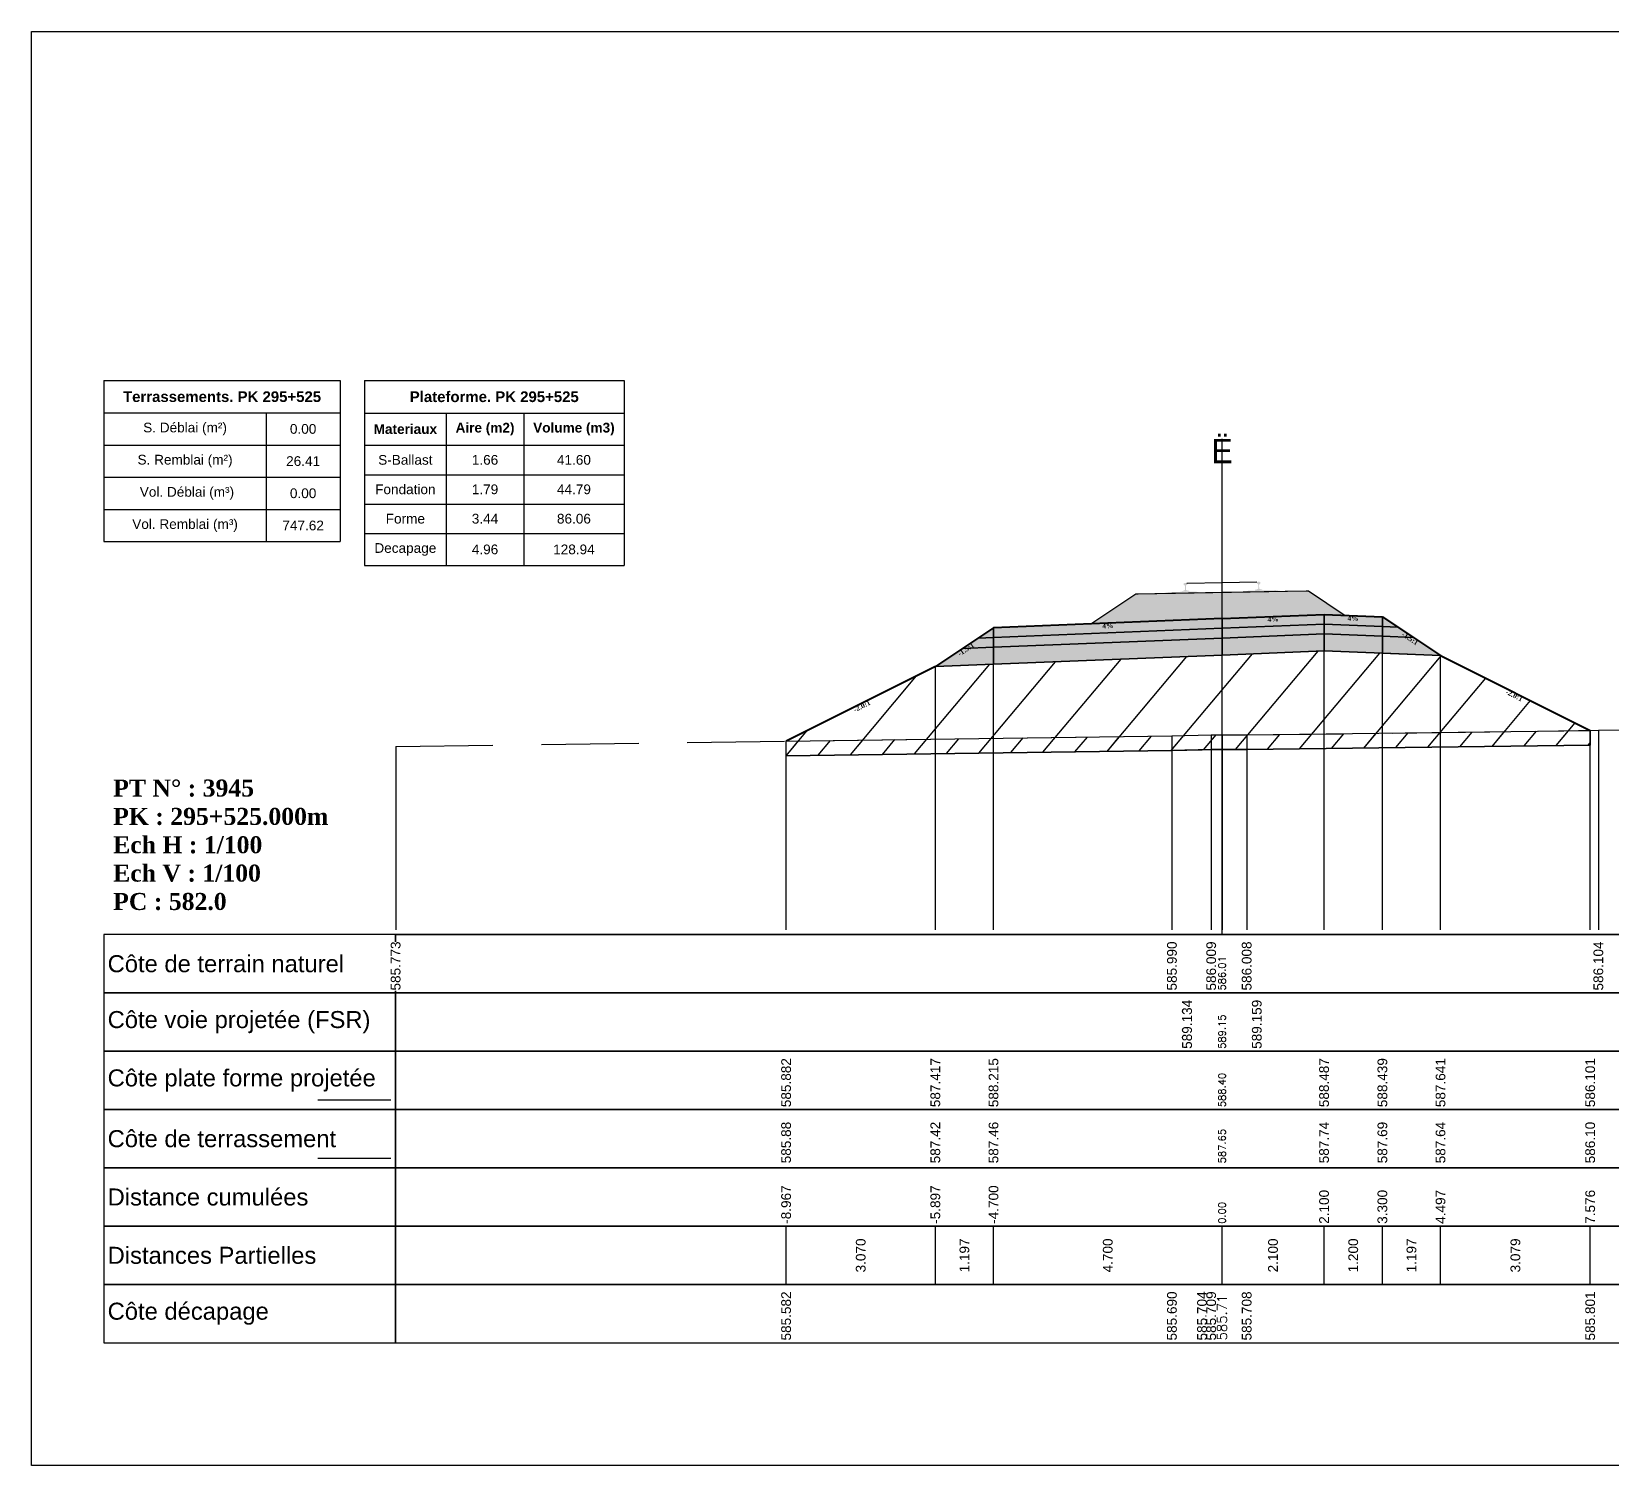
# Model space of a CAD drawing. Header units: millimetres. Extents: x 2762 to 3076, y 916 to 3305.
# Drawn here: x 2873.89 to 2906.39, y 2721.76 to 2751.26 of the extents above; entities that cross this region are included whole.
import ezdxf

# ---------------------------------------------------------------- set-up
doc = ezdxf.new("R2010")
doc.units = ezdxf.units.MM
doc.header["$LTSCALE"] = 2
doc.linetypes.add('CACHE', pattern=[9.525, 6.35, -3.175])
doc.linetypes.add('DASHED', pattern=[0.75, 0.5, -0.25])
for name, color, linetype in [('C-ANNO-TABL', 1, 'Continuous'), ('C-ANNO-TABL-TEXT', 150, 'Continuous'), ('C-ANNO-TABL-TITL', 150, 'Continuous'), ('C-ANNO-TABL-TTBL', 5, 'Continuous'), ('C-ROAD-CORR', 5, 'Continuous'), ('C-ROAD-SCTN', 7, 'Continuous')]:
    doc.layers.add(name, color=color, linetype=linetype)
doc.styles.add('ARIAL', font='arial.ttf')
doc.styles.add('C3D_Etiquette', font='romans.shx')
doc.styles.add('C3D_Profil_Travers', font='romans.shx')
doc.styles.get("Standard").update_dxf_attribs({"font": 'arial.ttf'})

msp = doc.modelspace()

# ---------------------------------------------------------------- hatches: boundary and pattern name
at = {"linetype": 'Continuous', "lineweight": -3}
msp.add_hatch(color=254, dxfattribs=at).paths.add_polyline_path([(2897.169, 2739.525), (2897.166, 2739.71), (2897.28, 2739.733), (2897.628, 2739.739), (2897.628, 2739.745), (2897.554, 2739.744), (2897.554, 2739.753), (2897.555, 2739.754), (2897.556, 2739.755), (2897.558, 2739.756), (2897.578, 2739.758), (2897.581, 2739.758), (2897.584, 2739.759), (2897.612, 2739.77), (2897.614, 2739.772), (2897.615, 2739.773), (2897.616, 2739.774), (2897.617, 2739.779), (2897.618, 2739.786), (2897.619, 2739.795), (2897.62, 2739.805), (2897.62, 2739.829), (2897.619, 2739.845), (2897.618, 2739.851), (2897.617, 2739.857), (2897.616, 2739.862), (2897.616, 2739.864), (2897.615, 2739.867), (2897.614, 2739.869), (2897.613, 2739.87), (2897.612, 2739.871), (2897.61, 2739.872), (2897.595, 2739.877), (2897.592, 2739.879), (2897.592, 2739.88), (2897.591, 2739.881), (2897.591, 2739.884), (2897.591, 2739.902), (2897.591, 2739.906), (2897.592, 2739.909), (2897.594, 2739.911), (2897.596, 2739.913), (2897.599, 2739.914), (2897.6, 2739.914), (2897.604, 2739.915), (2897.608, 2739.916), (2897.611, 2739.916), (2897.615, 2739.917), (2897.62, 2739.917), (2897.623, 2739.917), (2897.626, 2739.917), (2897.63, 2739.917), (2897.633, 2739.917), (2897.637, 2739.917), (2897.642, 2739.917), (2897.645, 2739.917), (2897.649, 2739.916), (2897.653, 2739.915), (2897.654, 2739.915), (2897.656, 2739.914), (2897.659, 2739.912), (2897.661, 2739.91), (2897.662, 2739.908), (2897.663, 2739.903), (2897.663, 2739.885), (2897.663, 2739.883), (2897.662, 2739.881), (2897.662, 2739.88), (2897.659, 2739.879), (2897.644, 2739.873), (2897.643, 2739.872), (2897.641, 2739.871), (2897.64, 2739.869), (2897.64, 2739.867), (2897.639, 2739.864), (2897.638, 2739.862), (2897.638, 2739.858), (2897.637, 2739.852), (2897.637, 2739.845), (2897.636, 2739.829), (2897.637, 2739.805), (2897.638, 2739.795), (2897.639, 2739.786), (2897.641, 2739.779), (2897.642, 2739.775), (2897.642, 2739.773), (2897.644, 2739.772), (2897.646, 2739.771), (2897.674, 2739.761), (2897.677, 2739.76), (2897.681, 2739.759), (2897.701, 2739.758), (2897.702, 2739.758), (2897.703, 2739.757), (2897.704, 2739.756), (2897.704, 2739.746), (2897.63, 2739.745), (2897.63, 2739.739), (2897.834, 2739.743), (2897.966, 2739.714), (2898.8, 2739.729), (2898.931, 2739.762), (2899.135, 2739.766), (2899.135, 2739.771), (2899.061, 2739.77), (2899.061, 2739.78), (2899.062, 2739.781), (2899.063, 2739.782), (2899.064, 2739.782), (2899.084, 2739.784), (2899.088, 2739.784), (2899.091, 2739.786), (2899.119, 2739.797), (2899.121, 2739.798), (2899.122, 2739.799), (2899.123, 2739.801), (2899.124, 2739.805), (2899.125, 2739.812), (2899.126, 2739.821), (2899.127, 2739.831), (2899.126, 2739.855), (2899.125, 2739.871), (2899.125, 2739.877), (2899.124, 2739.884), (2899.123, 2739.888), (2899.123, 2739.89), (2899.122, 2739.893), (2899.121, 2739.895), (2899.12, 2739.896), (2899.118, 2739.898), (2899.117, 2739.898), (2899.102, 2739.904), (2899.099, 2739.905), (2899.098, 2739.906), (2899.098, 2739.908), (2899.098, 2739.91), (2899.097, 2739.928), (2899.098, 2739.933), (2899.099, 2739.935), (2899.101, 2739.937), (2899.103, 2739.939), (2899.106, 2739.94), (2899.107, 2739.941), (2899.11, 2739.942), (2899.114, 2739.942), (2899.118, 2739.943), (2899.122, 2739.943), (2899.127, 2739.943), (2899.13, 2739.943), (2899.133, 2739.943), (2899.136, 2739.943), (2899.14, 2739.943), (2899.144, 2739.943), (2899.149, 2739.943), (2899.152, 2739.943), (2899.156, 2739.942), (2899.16, 2739.942), (2899.161, 2739.941), (2899.163, 2739.94), (2899.165, 2739.938), (2899.168, 2739.936), (2899.169, 2739.934), (2899.169, 2739.93), (2899.17, 2739.911), (2899.17, 2739.909), (2899.169, 2739.907), (2899.169, 2739.906), (2899.166, 2739.905), (2899.151, 2739.899), (2899.149, 2739.898), (2899.148, 2739.897), (2899.147, 2739.895), (2899.146, 2739.894), (2899.146, 2739.89), (2899.145, 2739.888), (2899.144, 2739.884), (2899.144, 2739.878), (2899.143, 2739.871), (2899.143, 2739.855), (2899.143, 2739.832), (2899.145, 2739.821), (2899.146, 2739.812), (2899.147, 2739.805), (2899.148, 2739.801), (2899.149, 2739.8), (2899.15, 2739.798), (2899.153, 2739.797), (2899.181, 2739.787), (2899.184, 2739.786), (2899.187, 2739.786), (2899.207, 2739.784), (2899.209, 2739.784), (2899.21, 2739.783), (2899.211, 2739.782), (2899.211, 2739.773), (2899.137, 2739.771), (2899.137, 2739.766), (2899.485, 2739.772), (2899.6, 2739.753), (2899.604, 2739.568)])
h = msp.add_hatch(dxfattribs=at)
h.set_pattern_fill('GRAVEL', color=252, scale=0.009, style=0)
h.set_pattern_definition([(228.0128, (2895.843941, 2739.307135), (-1.8288, -2.0574), [0.030755, -3.0447435]), (184.96974, (2895.823367, 2739.284275), (2.743199999, 0.228600013), [0.0527764, -5.2248644]), (132.51045, (2895.77079, 2739.279703), (2.286, -2.5146), [0.0372133, -3.684125]), (267.2737, (2895.681635, 2739.222553), (0.2286, 4.572), [0.0480604, -4.7579794]), (292.83365, (2895.679349, 2739.174547), (-1.143, 2.7432), [0.047127, -4.6655827]), (357.2737, (2895.697637, 2739.131113), (-4.572, 0.2286), [0.0480604, -4.7579794]), (37.69424, (2895.7456434, 2739.128827), (-2.9718, -2.286), [0.0635574, -6.2921804]), (72.25533, (2895.795935, 2739.167689), (1.6002, 5.0292), [0.0600048, -5.940473]), (121.42957, (2895.814223, 2739.224839), (-1.8288, 2.9718), [0.048223, -4.774099]), (175.23636, (2895.789077, 2739.265987), (2.5146, -0.2286), [0.055054, -2.697654]), (222.39744, (2895.7342134, 2739.270559), (-2.7432, -2.5146), [0.071197, -7.0485095]), (138.81407, (2895.90795, 2739.220267), (-1.6002, 1.3716), [0.0243004, -2.405751]), (171.46923, (2895.889661, 2739.236269), (2.9718, -0.4572), [0.0462314, -4.5769175]), (225, (2895.84394, 2739.24313), (-3e-17, -0.2286), [0.032329, -0.29096]), (203.1986, (2895.82794, 2739.27056), (1.143, 0.4572), [0.01741, -1.723556]), (291.8014, (2895.811937, 2739.2637), (-0.2286, 0.6858), [0.024621, -1.206428]), (30.9638, (2895.82108, 2739.24084), (0.6858, 0.4572), [0.039989, -1.292967]), (161.565, (2895.85537, 2739.261415), (0.4572, -0.2286), [0.028916, -0.693981]), (16.38954, (2895.67935, 2739.263701), (2.286, 0.6858), [0.040508, -4.0102944]), (70.34618, (2895.718211, 2739.275131), (-0.9144, -2.5146), [0.033984, -3.3643994]), (293.1986, (2895.85537, 2739.307135), (-0.4572, 1.143), [0.034819, -1.7061465]), (343.61046, (2895.869087, 2739.275131), (-2.286, 0.6858), [0.040508, -4.0102944]), (339.44395, (2895.67935, 2739.12197), (-1.143, 0.4572), [0.039063, -1.914096]), (294.77514, (2895.715925, 2739.108253), (-1.143, 2.5146), [0.0327305, -3.2403234]), (66.8014, (2895.857657, 2739.078535), (0.4572, 1.143), [0.034819, -1.7061465]), (17.35402, (2895.871373, 2739.110539), (-2.9718, -0.9144), [0.0383204, -3.793714]), (69.44395, (2895.745643, 2739.078535), (-0.4572, -1.143), [0.0195316, -1.933628]), (101.3099, (2895.84394, 2739.078535), (-0.2286, 0.9144), [0.011656, -1.1539795]), (165.9638, (2895.841655, 2739.089965), (0.6858, -0.2286), [0.047127, -0.895415]), (186.009, (2895.795935, 2739.101395), (2.286, 0.2286), [0.043674, -4.323723]), (303.69, (2895.82108, 2739.22027), (-0.2286, 0.4572), [0.032969, -0.79126]), (353.15723, (2895.839369, 2739.192835), (3.8862, -0.4572), [0.05756, -5.698441]), (60.9454, (2895.89652, 2739.185977), (-0.9144, -1.6002), [0.023536, -2.330045]), (90, (2895.90795, 2739.20655), (-0.2286, 0.2286), [0.013716, -0.214884]), (120.25644, (2895.791363, 2739.108253), (0.9144, -1.6002), [0.031758, -3.1440547]), (48.0128, (2895.775361, 2739.135685), (1.8288, 2.0574), [0.06151, -3.0139886]), (0, (2895.8165, 2739.1814), (0.2286, 0.2286), [0.059436, -0.169164]), (325.30485, (2895.875945, 2739.181405), (2.286, -1.6002), [0.036145, -3.5783385]), (254.0546, (2895.905663, 2739.16083), (-0.2286, -0.9144), [0.033285, -1.6309485]), (207.64598, (2895.896519, 2739.128827), (-4.3434, -2.286), [0.054193, -5.365122]), (175.42608, (2895.848513, 2739.103681), (-2.9718, 0.2286), [0.0573327, -5.675926])])
h.paths.add_polyline_path([(2895.679, 2739.079), (2896.608, 2739.698), (2896.652, 2739.698), (2900.114, 2739.758), (2900.158, 2739.758), (2900.916, 2739.253), (2900.48, 2739.271)])
h = msp.add_hatch(color=11, dxfattribs=at)
h.paths.add_polyline_path([(2901.68, 2739.023), (2901.68, 2739.223), (2901.999, 2739.01)])
h.paths.add_polyline_path([(2900.48, 2739.071), (2900.48, 2739.271), (2901.68, 2739.223), (2901.68, 2739.023)])
h.paths.add_polyline_path([(2898.38, 2738.987), (2898.38, 2739.187), (2900.48, 2739.271), (2900.48, 2739.071)])
h.paths.add_polyline_path([(2893.68, 2738.799), (2893.68, 2738.999), (2898.38, 2739.187), (2898.38, 2738.987)])
h.paths.add_polyline_path([(2893.36, 2738.786), (2893.68, 2738.999), (2893.68, 2738.799)])
h = msp.add_hatch(color=83, dxfattribs=at)
h.paths.add_polyline_path([(2901.68, 2738.473), (2901.68, 2738.823), (2902.318, 2738.797), (2902.876, 2738.425)])
h.paths.add_polyline_path([(2900.48, 2738.521), (2900.48, 2738.871), (2901.68, 2738.823), (2901.68, 2738.473)])
h.paths.add_polyline_path([(2898.38, 2738.437), (2898.38, 2738.787), (2900.48, 2738.871), (2900.48, 2738.521)])
h.paths.add_polyline_path([(2893.68, 2738.249), (2893.68, 2738.599), (2898.38, 2738.787), (2898.38, 2738.437)])
h.paths.add_polyline_path([(2892.483, 2738.201), (2893.041, 2738.573), (2893.68, 2738.599), (2893.68, 2738.249)])
h = msp.add_hatch(color=30, dxfattribs=at)
h.paths.add_polyline_path([(2901.68, 2738.823), (2901.68, 2739.023), (2901.999, 2739.01), (2902.318, 2738.797)])
h.paths.add_polyline_path([(2900.48, 2738.871), (2900.48, 2739.071), (2901.68, 2739.023), (2901.68, 2738.823)])
h.paths.add_polyline_path([(2898.38, 2738.787), (2898.38, 2738.987), (2900.48, 2739.071), (2900.48, 2738.871)])
h.paths.add_polyline_path([(2893.68, 2738.599), (2893.68, 2738.799), (2898.38, 2738.987), (2898.38, 2738.787)])
h.paths.add_polyline_path([(2893.041, 2738.573), (2893.36, 2738.786), (2893.68, 2738.799), (2893.68, 2738.599)])
h = msp.add_hatch(dxfattribs=at)
h.set_pattern_fill('_U', color=3, angle=50, style=0, pattern_type=0)
h.set_pattern_definition([(50, (2889.4131, 2736.3658), (-0.766044, 0.64279), [])])
h.paths.add_polyline_path([(2889.413, 2736.366), (2889.413, 2736.666), (2892.483, 2738.201), (2900.48, 2738.521), (2902.876, 2738.425), (2905.955, 2736.885), (2905.955, 2736.585), (2898.888, 2736.492), (2898.158, 2736.493), (2897.35, 2736.473)])
h = msp.add_hatch(dxfattribs=at)
h.set_pattern_fill('_U', color=150, scale=0.5, angle=50, style=0, pattern_type=0)
h.set_pattern_definition([(50, (2889.4131, 2736.3658), (-0.383022, 0.321394), [])])
h.paths.add_polyline_path([(2889.413, 2736.366), (2889.413, 2736.666), (2897.35, 2736.773), (2898.158, 2736.793), (2898.888, 2736.792), (2905.955, 2736.885), (2905.955, 2736.585), (2898.888, 2736.492), (2898.158, 2736.493), (2897.35, 2736.473)])

# ---------------------------------------------------------------- linework, layer by layer
at = {"color": 7, "linetype": 'Continuous', "lineweight": -3}
for p, q in [((2898.38, 2732.684), (2898.38, 2742.884)), ((2881.379, 2732.684), (2915.381, 2732.684)), ((2889.413, 2725.484), (2889.413, 2726.684)), ((2892.483, 2725.484), (2892.483, 2726.684)), ((2892.483, 2725.484), (2892.483, 2726.684)), ((2893.68, 2725.484), (2893.68, 2726.684)), ((2893.68, 2725.484), (2893.68, 2726.684)), ((2898.38, 2725.484), (2898.38, 2726.684)), ((2898.38, 2725.484), (2898.38, 2726.684)), ((2900.48, 2725.484), (2900.48, 2726.684)), ((2900.48, 2725.484), (2900.48, 2726.684)), ((2901.68, 2725.484), (2901.68, 2726.684)), ((2901.68, 2725.484), (2901.68, 2726.684)), ((2902.876, 2725.484), (2902.876, 2726.684)), ((2902.876, 2725.484), (2902.876, 2726.684)), ((2905.955, 2725.484), (2905.955, 2726.684))]:
    msp.add_line(p, q, dxfattribs=at)
at = {"color": 251, "linetype": 'Continuous', "lineweight": -3}
for p, q in [((2895.679, 2739.079), (2896.608, 2739.698)), ((2896.608, 2739.698), (2896.652, 2739.698)), ((2896.652, 2739.698), (2900.114, 2739.758)), ((2900.114, 2739.758), (2900.158, 2739.758)), ((2900.158, 2739.758), (2900.916, 2739.253)), ((2893.68, 2738.999), (2898.38, 2739.187)), ((2900.48, 2739.271), (2895.679, 2739.079)), ((2898.38, 2739.187), (2900.48, 2739.271)), ((2898.38, 2738.987), (2898.38, 2739.187)), ((2898.38, 2739.187), (2898.38, 2738.987)), ((2900.916, 2739.253), (2900.48, 2739.271)), ((2900.48, 2739.071), (2900.48, 2739.271)), ((2900.48, 2739.271), (2901.68, 2739.223)), ((2900.48, 2739.271), (2900.48, 2739.071)), ((2901.68, 2739.023), (2901.68, 2739.223)), ((2901.68, 2739.223), (2901.999, 2739.01)), ((2901.68, 2739.223), (2901.68, 2739.023)), ((2893.36, 2738.786), (2893.68, 2738.999)), ((2893.68, 2738.799), (2893.68, 2738.999)), ((2893.68, 2738.999), (2893.68, 2738.799)), ((2898.38, 2738.987), (2893.68, 2738.799)), ((2900.48, 2739.071), (2898.38, 2738.987)), ((2901.68, 2739.023), (2900.48, 2739.071)), ((2901.999, 2739.01), (2901.68, 2739.023)), ((2893.68, 2738.799), (2893.36, 2738.786))]:
    msp.add_line(p, q, dxfattribs=at)
at = {"color": 53, "linetype": 'Continuous', "lineweight": -3}
for p, q in [((2893.68, 2738.799), (2898.38, 2738.987)), ((2898.38, 2738.987), (2900.48, 2739.071)), ((2898.38, 2738.787), (2898.38, 2738.987)), ((2898.38, 2738.987), (2898.38, 2738.787)), ((2900.48, 2738.871), (2898.38, 2738.787)), ((2898.38, 2738.787), (2900.48, 2738.871)), ((2900.48, 2738.871), (2900.48, 2739.071)), ((2900.48, 2739.071), (2901.68, 2739.023)), ((2900.48, 2739.071), (2900.48, 2738.871)), ((2901.68, 2738.823), (2900.48, 2738.871)), ((2900.48, 2738.521), (2900.48, 2738.871)), ((2900.48, 2738.871), (2901.68, 2738.823)), ((2900.48, 2738.871), (2900.48, 2738.521)), ((2901.68, 2738.823), (2901.68, 2739.023)), ((2901.68, 2739.023), (2901.999, 2739.01)), ((2901.68, 2739.023), (2901.68, 2738.823)), ((2902.318, 2738.797), (2901.68, 2738.823)), ((2901.68, 2738.473), (2901.68, 2738.823)), ((2901.68, 2738.823), (2902.318, 2738.797)), ((2901.68, 2738.823), (2901.68, 2738.473)), ((2901.999, 2739.01), (2902.318, 2738.797)), ((2892.483, 2738.201), (2893.041, 2738.573)), ((2893.041, 2738.573), (2893.36, 2738.786)), ((2893.68, 2738.599), (2893.041, 2738.573)), ((2893.041, 2738.573), (2893.68, 2738.599)), ((2893.36, 2738.786), (2893.68, 2738.799)), ((2893.68, 2738.599), (2893.68, 2738.799)), ((2893.68, 2738.799), (2893.68, 2738.599)), ((2898.38, 2738.787), (2893.68, 2738.599)), ((2893.68, 2738.599), (2898.38, 2738.787)), ((2893.68, 2738.249), (2893.68, 2738.599)), ((2893.68, 2738.599), (2893.68, 2738.249)), ((2898.38, 2738.437), (2898.38, 2738.787)), ((2898.38, 2738.787), (2898.38, 2738.437)), ((2900.48, 2738.521), (2898.38, 2738.437)), ((2901.68, 2738.473), (2900.48, 2738.521)), ((2902.318, 2738.797), (2902.876, 2738.425)), ((2893.68, 2738.249), (2892.483, 2738.201)), ((2898.38, 2738.437), (2893.68, 2738.249)), ((2902.876, 2738.425), (2901.68, 2738.473))]:
    msp.add_line(p, q, dxfattribs=at)
at = {"color": 253, "linetype": 'Continuous', "lineweight": -3}
for p, q in [((2892.483, 2738.201), (2900.48, 2738.521)), ((2900.48, 2738.521), (2902.876, 2738.425)), ((2889.413, 2736.666), (2892.483, 2738.201)), ((2902.876, 2738.425), (2905.955, 2736.885)), ((2898.888, 2736.792), (2905.955, 2736.885)), ((2905.955, 2736.885), (2905.955, 2736.585)), ((2905.955, 2736.885), (2905.955, 2736.585)), ((2889.413, 2736.666), (2897.35, 2736.773)), ((2889.413, 2736.366), (2889.413, 2736.666)), ((2889.413, 2736.366), (2889.413, 2736.666)), ((2897.35, 2736.773), (2898.158, 2736.793)), ((2898.158, 2736.793), (2898.888, 2736.792)), ((2905.955, 2736.585), (2898.888, 2736.492)), ((2905.955, 2736.585), (2898.888, 2736.492)), ((2897.35, 2736.473), (2889.413, 2736.366)), ((2897.35, 2736.473), (2889.413, 2736.366)), ((2898.158, 2736.493), (2897.35, 2736.473)), ((2898.158, 2736.493), (2897.35, 2736.473)), ((2898.888, 2736.492), (2898.158, 2736.493)), ((2898.888, 2736.492), (2898.158, 2736.493))]:
    msp.add_line(p, q, dxfattribs=at)
at = {"color": 8, "linetype": 'CACHE', "lineweight": -3}
for p, q in [((2900.48, 2732.784), (2900.48, 2738.521)), ((2892.483, 2732.784), (2892.483, 2738.201)), ((2893.68, 2732.784), (2893.68, 2738.249)), ((2898.38, 2732.784), (2898.38, 2738.437)), ((2898.38, 2732.784), (2898.38, 2738.437)), ((2901.68, 2732.784), (2901.68, 2738.473)), ((2902.876, 2732.784), (2902.876, 2738.425)), ((2905.955, 2732.784), (2905.955, 2736.885)), ((2889.413, 2732.784), (2889.413, 2736.666))]:
    msp.add_line(p, q, dxfattribs=at)
at = {"color": 105, "linetype": 'DASHED', "lineweight": -3, "ltscale": 2}
for p, q in [((2898.888, 2736.792), (2906.123, 2736.888)), ((2906.123, 2736.888), (2915.38, 2737.013)), ((2881.38, 2736.557), (2897.35, 2736.773)), ((2897.35, 2736.773), (2898.158, 2736.793)), ((2898.158, 2736.793), (2898.38, 2736.792)), ((2898.38, 2736.792), (2898.888, 2736.792))]:
    msp.add_line(p, q, dxfattribs=at)
at = {"color": 98, "linetype": 'CACHE', "lineweight": -3}
for p, q in [((2906.123, 2736.888), (2906.123, 2732.784)), ((2881.38, 2736.557), (2881.38, 2732.784)), ((2897.35, 2736.773), (2897.35, 2732.784)), ((2898.158, 2736.793), (2898.158, 2732.784)), ((2898.38, 2736.792), (2898.38, 2732.784)), ((2898.888, 2736.792), (2898.888, 2732.784))]:
    msp.add_line(p, q, dxfattribs=at)
at = {"color": 6, "linetype": 'Continuous', "lineweight": -3}
for p, q in [((2898.888, 2736.492), (2905.955, 2736.585)), ((2889.413, 2736.366), (2897.35, 2736.473)), ((2897.35, 2736.473), (2897.969, 2736.488)), ((2897.969, 2736.488), (2898.158, 2736.493)), ((2898.158, 2736.493), (2898.38, 2736.492)), ((2898.38, 2736.492), (2898.888, 2736.492))]:
    msp.add_line(p, q, dxfattribs=at)
at = {"color": 154, "linetype": 'Continuous', "lineweight": -3}
msp.add_line((2879.779, 2729.284), (2881.279, 2729.284), dxfattribs=at)
at = {"color": 1, "linetype": 'Continuous', "lineweight": -3}
msp.add_line((2879.779, 2728.084), (2881.279, 2728.084), dxfattribs=at)
at = {"color": 7, "linetype": 'Continuous', "lineweight": -3}
for points in [[(2881.379, 2731.484), (2881.379, 2732.684), (2875.379, 2732.684), (2875.379, 2731.484)], [(2881.379, 2731.484), (2915.381, 2731.484), (2915.381, 2732.684), (2881.379, 2732.684)], [(2881.379, 2730.284), (2881.379, 2731.484), (2875.379, 2731.484), (2875.379, 2730.284)], [(2881.379, 2730.284), (2915.381, 2730.284), (2915.381, 2731.484), (2881.379, 2731.484)], [(2881.379, 2729.084), (2881.379, 2730.284), (2875.379, 2730.284), (2875.379, 2729.084)], [(2881.379, 2729.084), (2915.381, 2729.084), (2915.381, 2730.284), (2881.379, 2730.284)], [(2881.379, 2727.884), (2881.379, 2729.084), (2875.379, 2729.084), (2875.379, 2727.884)], [(2881.379, 2727.884), (2915.381, 2727.884), (2915.381, 2729.084), (2881.379, 2729.084)], [(2881.379, 2726.684), (2881.379, 2727.884), (2875.379, 2727.884), (2875.379, 2726.684)], [(2881.379, 2726.684), (2915.381, 2726.684), (2915.381, 2727.884), (2881.379, 2727.884)], [(2881.379, 2725.484), (2881.379, 2726.684), (2875.379, 2726.684), (2875.379, 2725.484)], [(2881.379, 2725.484), (2915.381, 2725.484), (2915.381, 2726.684), (2881.379, 2726.684)], [(2881.379, 2724.284), (2881.379, 2725.484), (2875.379, 2725.484), (2875.379, 2724.284)], [(2881.379, 2724.284), (2915.381, 2724.284), (2915.381, 2725.484), (2881.379, 2725.484)]]:
    msp.add_3dface(points, dxfattribs=at)
at = {"layer": 'C-ANNO-TABL', "color": 7, "linetype": 'Continuous', "lineweight": -3}
for p, q in [((2875.379, 2743.419), (2878.715, 2743.419)), ((2878.715, 2743.419), (2880.238, 2743.419)), ((2878.715, 2743.419), (2878.715, 2742.757)), ((2880.738, 2743.416), (2882.42, 2743.416)), ((2882.42, 2743.416), (2884.016, 2743.416)), ((2882.42, 2743.416), (2882.42, 2742.754)), ((2884.016, 2743.416), (2886.078, 2743.416)), ((2884.016, 2743.416), (2884.016, 2742.754)), ((2875.379, 2742.757), (2878.715, 2742.757)), ((2878.715, 2742.757), (2880.238, 2742.757)), ((2878.715, 2742.757), (2878.715, 2742.095)), ((2880.738, 2742.754), (2882.42, 2742.754)), ((2882.42, 2742.754), (2884.016, 2742.754)), ((2882.42, 2742.754), (2882.42, 2742.147)), ((2884.016, 2742.754), (2886.078, 2742.754)), ((2884.016, 2742.754), (2884.016, 2742.147)), ((2875.379, 2742.095), (2878.715, 2742.095)), ((2878.715, 2742.095), (2880.238, 2742.095)), ((2878.715, 2742.095), (2878.715, 2741.432)), ((2880.738, 2742.147), (2882.42, 2742.147)), ((2882.42, 2742.147), (2884.016, 2742.147)), ((2882.42, 2742.147), (2882.42, 2741.543)), ((2884.016, 2742.147), (2886.078, 2742.147)), ((2884.016, 2742.147), (2884.016, 2741.543)), ((2875.379, 2741.432), (2878.715, 2741.432)), ((2878.715, 2741.432), (2880.238, 2741.432)), ((2878.715, 2741.432), (2878.715, 2740.77)), ((2880.738, 2741.543), (2882.42, 2741.543)), ((2882.42, 2741.543), (2884.016, 2741.543)), ((2882.42, 2741.543), (2882.42, 2740.939)), ((2884.016, 2741.543), (2886.078, 2741.543)), ((2884.016, 2741.543), (2884.016, 2740.939)), ((2880.738, 2740.939), (2882.42, 2740.939)), ((2882.42, 2740.939), (2884.016, 2740.939)), ((2882.42, 2740.939), (2882.42, 2740.28)), ((2884.016, 2740.939), (2886.078, 2740.939)), ((2884.016, 2740.939), (2884.016, 2740.28))]:
    msp.add_line(p, q, dxfattribs=at)
at = {"layer": 'C-ANNO-TABL-TTBL', "color": 7, "linetype": 'Continuous', "lineweight": -3}
for p, q in [((2875.379, 2744.084), (2880.238, 2744.084)), ((2875.379, 2744.084), (2875.379, 2743.419)), ((2880.238, 2744.084), (2880.238, 2743.419)), ((2880.738, 2744.084), (2886.078, 2744.084)), ((2880.738, 2744.084), (2880.738, 2743.416)), ((2886.078, 2744.084), (2886.078, 2743.416)), ((2875.379, 2743.419), (2875.379, 2742.757)), ((2880.238, 2743.419), (2880.238, 2742.757)), ((2880.738, 2743.416), (2880.738, 2742.754)), ((2886.078, 2743.416), (2886.078, 2742.754)), ((2875.379, 2742.757), (2875.379, 2742.095)), ((2880.238, 2742.757), (2880.238, 2742.095)), ((2880.738, 2742.754), (2880.738, 2742.147)), ((2886.078, 2742.754), (2886.078, 2742.147)), ((2875.379, 2742.095), (2875.379, 2741.432)), ((2880.238, 2742.095), (2880.238, 2741.432)), ((2880.738, 2742.147), (2880.738, 2741.543)), ((2886.078, 2742.147), (2886.078, 2741.543)), ((2875.379, 2741.432), (2875.379, 2740.77)), ((2880.238, 2741.432), (2880.238, 2740.77)), ((2880.738, 2741.543), (2880.738, 2740.939)), ((2886.078, 2741.543), (2886.078, 2740.939)), ((2875.379, 2740.77), (2878.715, 2740.77)), ((2878.715, 2740.77), (2880.238, 2740.77)), ((2880.738, 2740.939), (2880.738, 2740.28)), ((2886.078, 2740.939), (2886.078, 2740.28)), ((2880.738, 2740.28), (2882.42, 2740.28)), ((2882.42, 2740.28), (2884.016, 2740.28)), ((2884.016, 2740.28), (2886.078, 2740.28))]:
    msp.add_line(p, q, dxfattribs=at)
at = {"layer": 'C-ROAD-CORR', "color": 1, "linetype": 'Continuous', "lineweight": 40}
for p, q in [((2898.38, 2739.187), (2893.68, 2738.999)), ((2898.38, 2739.187), (2900.48, 2739.271)), ((2900.48, 2739.271), (2901.68, 2739.223)), ((2901.68, 2739.223), (2902.876, 2738.425)), ((2893.68, 2738.999), (2892.483, 2738.201)), ((2892.483, 2738.201), (2889.413, 2736.666)), ((2902.876, 2738.425), (2905.955, 2736.885))]:
    msp.add_line(p, q, dxfattribs=at)
at = {"layer": 'C-ROAD-CORR', "color": 102, "linetype": 'Continuous', "lineweight": -3, "ltscale": 0.5}
for p, q in [((2898.38, 2738.437), (2900.48, 2738.521)), ((2900.48, 2738.521), (2901.68, 2738.473)), ((2893.68, 2738.249), (2892.483, 2738.201)), ((2898.38, 2738.437), (2893.68, 2738.249)), ((2901.68, 2738.473), (2902.876, 2738.425))]:
    msp.add_line(p, q, dxfattribs=at)
at = {"layer": 'C-ROAD-SCTN', "color": 154, "linetype": 'Continuous', "lineweight": -3}
for p, q in [((2897.656, 2739.917), (2897.662, 2739.918)), ((2897.662, 2739.918), (2898.38, 2739.93)), ((2898.38, 2739.93), (2899.096, 2739.943)), ((2893.68, 2738.999), (2898.38, 2739.187)), ((2898.38, 2739.187), (2900.48, 2739.271)), ((2900.48, 2739.271), (2901.68, 2739.223)), ((2901.68, 2739.223), (2902.876, 2738.425)), ((2892.483, 2738.201), (2893.68, 2738.999)), ((2889.413, 2736.666), (2892.483, 2738.201)), ((2902.876, 2738.425), (2905.955, 2736.885))]:
    msp.add_line(p, q, dxfattribs=at)
at = {"layer": 'C-ROAD-SCTN', "color": 140, "linetype": 'Continuous', "lineweight": -3}
for p, q in [((2895.679, 2739.079), (2896.608, 2739.698)), ((2896.608, 2739.698), (2896.652, 2739.698)), ((2896.652, 2739.698), (2898.38, 2739.728)), ((2898.38, 2739.728), (2900.114, 2739.758)), ((2900.114, 2739.758), (2900.158, 2739.758)), ((2900.158, 2739.758), (2900.916, 2739.253))]:
    msp.add_line(p, q, dxfattribs=at)
at = {"layer": 'C-ROAD-SCTN', "color": 1, "linetype": 'Continuous', "lineweight": -3}
for p, q in [((2898.38, 2738.437), (2900.48, 2738.521)), ((2900.48, 2738.521), (2901.68, 2738.473)), ((2889.413, 2736.666), (2892.483, 2738.201)), ((2892.483, 2738.201), (2893.68, 2738.249)), ((2893.68, 2738.249), (2898.38, 2738.437)), ((2901.68, 2738.473), (2902.876, 2738.425)), ((2902.876, 2738.425), (2905.955, 2736.885))]:
    msp.add_line(p, q, dxfattribs=at)

# ---------------------------------------------------------------- texts
at = {"color": 7, "linetype": 'Continuous', "lineweight": -3}
for s, insert, char_height, attachment_point, style in [('{\\fWingdings|b0|i0|c2|p0;Ë}', (2898.38, 2742.384), 0.5, 8, 'C3D_Profil_Travers'), ('{\\fTimes New Roman|b1|i0|c0|p18;PT N° : 3945\\PPK : 295+525.000m\\PEch H : 1/100\\PEch V : 1/100\\PPC : 582.0}', (2875.568, 2733.184), 0.35, 7, 'C3D_Profil_Travers'), ('{\\fArial|b0|i0|c0|p34;Côte de terrain naturel}', (2875.454, 2732.084), 0.35, 4, 'C3D_Etiquette'), ('{\\fArial|b0|i0|c0|p34;Côte plate forme projetée}', (2875.454, 2729.684), 0.35, 4, 'C3D_Etiquette'), ('{\\fArial|b0|i0|c0|p34;Côte de terrassement}', (2875.454, 2728.484), 0.35, 4, 'C3D_Etiquette'), ('{\\fArial|b0|i0|c0|p34;Distance cumulées}', (2875.454, 2727.284), 0.35, 4, 'C3D_Etiquette'), ('{\\fArial|b0|i0|c0|p34;Distances Partielles}', (2875.454, 2726.084), 0.35, 4, 'C3D_Etiquette'), ('{\\fArial|b0|i0|c0|p34;Côte décapage}', (2875.454, 2724.884), 0.35, 4, 'C3D_Etiquette')]:
    msp.add_mtext(s, dxfattribs=dict(at, insert=insert, char_height=char_height, attachment_point=attachment_point, style=style))
at = {"color": 7, "linetype": 'Continuous', "lineweight": -3, "char_height": 0.1, "attachment_point": 2, "style": 'C3D_Etiquette'}
for s, insert, width, rotation in [('{\\fTimes New Roman|b1|i0|c0|p18;4%}', (2899.43, 2739.225), 0.37094, 2.2906), ('{\\fTimes New Roman|b1|i0|c0|p18;4%}', (2901.079, 2739.243), 0.42071, 357.7094), ('{\\fTimes New Roman|b1|i0|c0|p18;4%}', (2896.03, 2739.089), 0.42071, 2.2906), ('{\\fTimes New Roman|b1|i0|c0|p18;-1.5:1}', (2902.276, 2738.82), 0.34598, 326.3099), ('{\\fTimes New Roman|b1|i0|c0|p18;-1.5:1}', (2893.083, 2738.596), 0.34598, 33.6901), ('{\\fTimes New Roman|b1|i0|c0|p18;-2.0:1}', (2904.414, 2737.651), 0.34598, 333.4349), ('{\\fTimes New Roman|b1|i0|c0|p18;-2.0:1}', (2890.95, 2737.43), 0.34598, 26.5651)]:
    msp.add_mtext(s, dxfattribs=dict(at, insert=insert, width=width, rotation=rotation))
at = {"color": 7, "linetype": 'Continuous', "lineweight": -3, "insert": (2875.454, 2730.884), "char_height": 0.35, "attachment_point": 4}
msp.add_mtext('{\\fArial|b0|i0|c0|p34;Côte voie projetée (FSR)}', dxfattribs=at)
at = {"color": 7, "linetype": 'Continuous', "lineweight": -3, "rotation": 90, "style": 'C3D_Profil_Travers'}
for s, insert, char_height, attachment_point in [('589.15', (2898.38, 2730.334), 0.15, 4), ('588.40', (2898.38, 2729.134), 0.15, 4), ('{\\fArial|b0|i0|c0|p34;585.88}', (2889.413, 2727.979), 0.2, 4), ('{\\fArial|b0|i0|c0|p34;587.42}', (2892.483, 2727.979), 0.2, 4), ('{\\fArial|b0|i0|c0|p34;587.46}', (2893.68, 2727.979), 0.2, 4), ('{\\fArial|b0|i0|c0|p34;587.74}', (2900.48, 2727.979), 0.2, 4), ('{\\fArial|b0|i0|c0|p34;587.69}', (2901.68, 2727.979), 0.2, 4), ('{\\fArial|b0|i0|c0|p34;587.64}', (2902.876, 2727.979), 0.2, 4), ('{\\fArial|b0|i0|c0|p34;586.10}', (2905.955, 2727.979), 0.2, 4), ('587.65', (2898.38, 2727.979), 0.15, 4), ('0.00', (2898.38, 2726.734), 0.15, 4), ('{\\fArial|b0|i0|c0|p34;3.070}', (2890.948, 2726.084), 0.2, 5), ('{\\fArial|b0|i0|c0|p34;1.197}', (2893.081, 2726.084), 0.2, 5), ('{\\fArial|b0|i0|c0|p34;4.700}', (2896.03, 2726.084), 0.2, 5), ('{\\fArial|b0|i0|c0|p34;2.100}', (2899.43, 2726.084), 0.2, 5), ('{\\fArial|b0|i0|c0|p34;1.200}', (2901.08, 2726.084), 0.2, 5), ('{\\fArial|b0|i0|c0|p34;1.197}', (2902.278, 2726.084), 0.2, 5), ('{\\fArial|b0|i0|c0|p34;3.079}', (2904.416, 2726.084), 0.2, 5)]:
    msp.add_mtext(s, dxfattribs=dict(at, insert=insert, char_height=char_height, attachment_point=attachment_point))
at = {"layer": 'C-ANNO-TABL-TEXT', "color": 7, "linetype": 'Continuous', "lineweight": -3, "char_height": 0.2, "attachment_point": 5, "style": 'ARIAL'}
for s, insert in [('{\\fArial|b0|i0|c0|p34;\\C7;0.00}', (2879.476, 2743.088)), ('{\\fArial|b0|i0|c0|p34;\\C7;26.41}', (2879.476, 2742.426)), ('{\\fArial|b0|i0|c0|p34;\\C7;S-Ballast}', (2881.579, 2742.451)), ('{\\fArial|b0|i0|c0|p34;\\C7;1.66}', (2883.218, 2742.451)), ('{\\C18;\\c0;41.60}', (2885.047, 2742.451)), ('{\\fArial|b0|i0|c0|p34;\\C7;0.00}', (2879.476, 2741.764)), ('{\\fArial|b0|i0|c0|p34;\\C7;Fondation}', (2881.579, 2741.845)), ('{\\fArial|b0|i0|c0|p34;\\C7;1.79}', (2883.218, 2741.845)), ('{\\C18;\\c0;44.79}', (2885.047, 2741.845)), ('{\\fArial|b0|i0|c0|p34;\\C7;747.62}', (2879.476, 2741.101)), ('{\\fArial|b0|i0|c0|p34;\\C7;Forme}', (2881.579, 2741.241)), ('{\\fArial|b0|i0|c0|p34;\\C7;3.44}', (2883.218, 2741.241)), ('{\\C18;\\c0;86.06}', (2885.047, 2741.241)), ('{\\fArial|b0|i0|c0|p34;\\C7;Decapage}', (2881.579, 2740.609)), ('{\\fArial|b0|i0|c0|p34;\\C7;4.96}', (2883.218, 2740.609)), ('{\\C18;\\c0;128.94}', (2885.047, 2740.609))]:
    msp.add_mtext(s, dxfattribs=dict(at, insert=insert))
at = {"layer": 'C-ANNO-TABL-TITL', "color": 7, "linetype": 'Continuous', "lineweight": -3, "attachment_point": 5, "style": 'ARIAL'}
for s, insert, char_height in [('{\\fArial|b1|i0|c0|p34;\\C7;Terrassements. PK 295+525}', (2877.808, 2743.751), 0.22), ('{\\fArial|b1|i0|c0|p34;\\C18;\\c0;Plateforme. PK 295+525}', (2883.408, 2743.75), 0.22), ('{\\fArial|b0|i0|c0|p34;\\C7;S. Déblai (m²) }', (2877.047, 2743.088), 0.2), ('{\\fArial|b1|i0|c0|p34;\\C7;Materiaux   }', (2881.579, 2743.085), 0.2), ('{\\fArial|b1|i0|c0|p34;\\C7;Aire (m2)}', (2883.218, 2743.085), 0.2), ('{\\fArial|b1|i0|c0|p34;\\C7;Volume (m3)}', (2885.047, 2743.085), 0.2), ('{\\fArial|b0|i0|c0|p34;\\C7;S. Remblai (m²) }', (2877.047, 2742.426), 0.2), ('{\\fArial|b0|i0|c0|p34;\\C7; Vol. Déblai (m³) }', (2877.047, 2741.764), 0.2), ('{\\fArial|b0|i0|c0|p34;\\C7;Vol. Remblai (m³)}', (2877.047, 2741.101), 0.2)]:
    msp.add_mtext(s, dxfattribs=dict(at, insert=insert, char_height=char_height))

# ---------------------------------------------------------------- next in the draw order: texts
at = {"color": 7, "linetype": 'Continuous', "lineweight": -3, "char_height": 0.2, "attachment_point": 4, "rotation": 90, "style": 'C3D_Profil_Travers', "bg_fill": 3, "box_fill_scale": 1.000375, "bg_fill_color": 256, "bg_fill_true_color": 13158600, "bg_fill_transparency": 0}
for s, insert, width in [('{\\fArial|b0|i0|c0|p34;585.773}', (2881.38, 2731.534), 0.99553), ('{\\fArial|b0|i0|c0|p34;585.990}', (2897.35, 2731.534), 0.99484), ('{\\fArial|b0|i0|c0|p34;586.009}', (2898.158, 2731.534), 0.99595), ('{\\fArial|b0|i0|c0|p34;586.008}', (2898.888, 2731.534), 0.99595), ('{\\fArial|b0|i0|c0|p34;586.104}', (2906.123, 2731.534), 0.99471), ('{\\fArial|b0|i0|c0|p34;589.134}', (2897.656, 2730.334), 0.99471), ('{\\fArial|b0|i0|c0|p34;589.159}', (2899.096, 2730.334), 0.99595), ('{\\fArial|b0|i0|c0|p34;585.882}', (2889.413, 2729.134), 0.99347), ('{\\fArial|b0|i0|c0|p34;587.417}', (2892.483, 2729.134), 0.99553), ('{\\fArial|b0|i0|c0|p34;588.215}', (2893.68, 2729.134), 0.99705), ('{\\fArial|b0|i0|c0|p34;588.487}', (2900.48, 2729.134), 0.99553), ('{\\fArial|b0|i0|c0|p34;588.439}', (2901.68, 2729.134), 0.99595), ('{\\fArial|b0|i0|c0|p34;587.641}', (2902.876, 2729.134), 0.95654), ('{\\fArial|b0|i0|c0|p34;586.101}', (2905.955, 2729.134), 0.95654), ('{\\fArial|b0|i0|c0|p34;\\C256;-8.967}', (2889.413, 2726.734), 0.77838), ('{\\fArial|b0|i0|c0|p34;\\C256;-5.897}', (2892.483, 2726.734), 0.77838), ('{\\fArial|b0|i0|c0|p34;\\C256;-4.700}', (2893.68, 2726.734), 0.77769), ('{\\fArial|b0|i0|c0|p34;\\C256;2.100}', (2900.48, 2726.734), 0.6844), ('{\\fArial|b0|i0|c0|p34;\\C256;3.300}', (2901.68, 2726.734), 0.68082), ('{\\fArial|b0|i0|c0|p34;\\C256;4.497}', (2902.876, 2726.734), 0.68978), ('{\\fArial|b0|i0|c0|p34;\\C256;7.576}', (2905.955, 2726.734), 0.67986), ('{\\fArial|b0|i0|c0|p34;585.582}', (2889.413, 2724.334), 0.99347), ('{\\fArial|b0|i0|c0|p34;585.690}', (2897.35, 2724.334), 0.99484), ('{\\fArial|b0|i0|c0|p34;585.704}', (2897.969, 2724.334), 0.99471), ('{\\fArial|b0|i0|c0|p34;585.708}', (2898.888, 2724.334), 0.99595), ('{\\fArial|b0|i0|c0|p34;585.801}', (2905.955, 2724.334), 0.95654)]:
    msp.add_mtext(s, dxfattribs=dict(at, insert=insert, width=width))

# ---------------------------------------------------------------- next in the draw order: texts
at = {"color": 7, "linetype": 'Continuous', "lineweight": -3, "insert": (2898.38, 2731.534), "char_height": 0.15, "attachment_point": 4, "rotation": 90, "style": 'C3D_Profil_Travers'}
msp.add_mtext('586.01', dxfattribs=at)
at = {"color": 7, "linetype": 'Continuous', "lineweight": -3, "char_height": 0.2, "attachment_point": 4, "rotation": 90, "style": 'C3D_Profil_Travers', "bg_fill": 3, "box_fill_scale": 1.000375, "bg_fill_color": 256, "bg_fill_true_color": 13158600, "bg_fill_transparency": 0}
for s, insert, width in [('{\\fArial|b0|i0|c0|p34;589.134}', (2897.662, 2730.334), 0.99471), ('{\\fArial|b0|i0|c0|p34;585.709}', (2898.158, 2724.334), 0.99595)]:
    msp.add_mtext(s, dxfattribs=dict(at, insert=insert, width=width))

# ---------------------------------------------------------------- next in the draw order: linework, layer by layer
msp.add_lwpolyline([(2873.89, 2751.264), (2922.89, 2751.264), (2922.89, 2721.764), (2873.89, 2721.764)], close=True)

# ---------------------------------------------------------------- next in the draw order: texts
at = {"color": 7, "linetype": 'Continuous', "lineweight": -3, "insert": (2898.38, 2724.334), "char_height": 0.2, "attachment_point": 4, "rotation": 90, "style": 'C3D_Profil_Travers'}
msp.add_mtext('585.71', dxfattribs=at)

doc.saveas('drawing.dxf')
